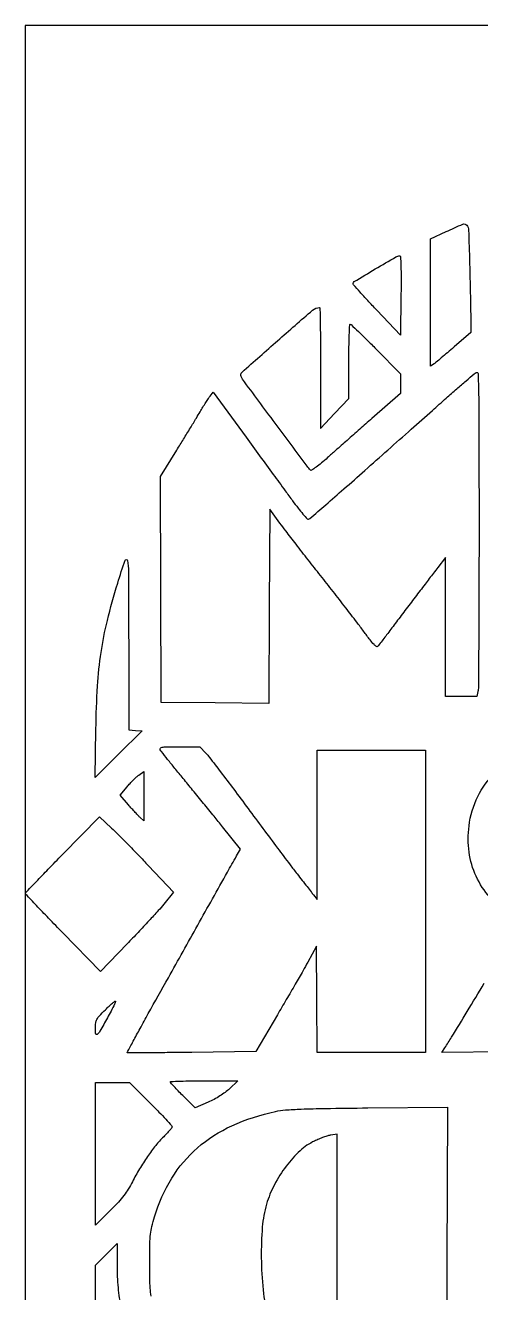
# Model space of a CAD drawing. Header units: millimetres. Extents: x 7 to 202, y 10 to 284.
# Drawn here: x 107.5 to 123.19, y 240.38 to 284 of the extents above; entities that cross this region are included whole.
import ezdxf

# ---------------------------------------------------------------- set-up
doc = ezdxf.new("R2010")
doc.units = ezdxf.units.MM
doc.layers.add('CUT', color=1, linetype='Continuous')
doc.layers.add('ENGRAVE', color=7, linetype='Continuous')

msp = doc.modelspace()

# ---------------------------------------------------------------- linework, layer by layer
at = {"layer": 'CUT'}
msp.add_lwpolyline([(107.5, 224), (147.5, 224), (147.5, 284), (107.5, 284)], close=True, dxfattribs=at)
at = {"layer": 'ENGRAVE', "extrusion": (0, 0, -1)}
for points in [[(-122.807, 275.831, 0.000888), (-122.821, 275.262, 0.000929), (-122.834, 274.701, 0.000891), (-122.843, 274.217, 0.004119), (-122.845, 273.937), (-122.845, 273.433), (-122.272, 272.933, 0.001834), (-122.044, 272.735, 0.002362), (-121.833, 272.556, 0.001801), (-121.655, 272.407, 0.020597), (-121.582, 272.351), (-121.466, 272.269), (-121.466, 274.46), (-121.466, 276.651), (-121.997, 276.9, 0.009765), (-122.577, 277.158, 0.343001), (-122.711, 277.122, 0.154319), (-122.772, 276.951, 0.002097)], [(-120.443, 274.705), (-120.427, 273.342), (-119.61, 274.198, 0.003242), (-119.297, 274.531, 0.005118), (-119.033, 274.82, 0.00151), (-118.808, 275.074, 0.182549), (-118.793, 275.114, 0.26344), (-118.831, 275.18, 0.001145), (-119.558, 275.615, 0.001885), (-120.27, 276.033, 0.132651), (-120.401, 276.069, 0.401426), (-120.429, 276.043, 0.003454), (-120.441, 275.724, 0.007886), (-120.447, 275.303, 0.002841)], [(-117.672, 272.207), (-117.672, 270.127), (-118.158, 270.641), (-118.644, 271.155), (-118.647, 272.434, 0.003341), (-118.651, 272.924, 0.005567), (-118.662, 273.337, 0.001244), (-118.676, 273.695, 0.401732), (-118.695, 273.713, 0.192179), (-118.726, 273.7, 0.000922), (-118.975, 273.462, 0.004041), (-119.259, 273.187, 0.002523), (-119.586, 272.861), (-120.431, 272.009), (-120.431, 271.668), (-120.43, 271.328), (-119.441, 270.466, -0.000655), (-119.022, 270.1, -0.000565), (-118.584, 269.715, -0.000569), (-118.187, 269.365, -0.001652), (-117.914, 269.122, 0.00876), (-117.7, 268.938, 0.015421), (-117.517, 268.794, 0.00951), (-117.365, 268.687, 0.361851), (-117.327, 268.691, 0.034406), (-117.207, 268.83, 0.000172), (-116.106, 270.31, 0.000096), (-114.984, 271.82, 0.062456), (-114.933, 271.911, 0.318253), (-114.969, 272.066, 0.001718), (-116.191, 273.147, 0.002412), (-117.399, 274.198, 0.179713), (-117.638, 274.287, 0.409091), (-117.652, 274.274, 0.000267), (-117.662, 273.676, 0.002572), (-117.67, 273.005, 0.001542)], [(-123.132, 266.682, 0.000619), (-123.13, 264.589, 0.000983), (-123.122, 262.797, 0.000198), (-123.111, 261.219, 0.047585), (-123.096, 261.076), (-123.06, 260.897), (-122.522, 260.897), (-121.983, 260.897), (-121.983, 263.292), (-121.983, 265.687), (-121.716, 265.346, -0.002671), (-121.563, 265.148, -0.000455), (-121.273, 264.768, -0.000496), (-120.933, 264.322, -0.000442), (-120.581, 263.857, 0.000071), (-120.244, 263.412, 0.000108), (-119.95, 263.024, 0.000041), (-119.697, 262.69, 0.002574), (-119.652, 262.631, 0.386706), (-119.601, 262.622, 0.060302), (-119.514, 262.693, 0.027861), (-119.38, 262.849, 0.005315), (-119.156, 263.147, -0.005072), (-118.92, 263.461, -0.001365), (-118.54, 263.955, -0.001382), (-118.105, 264.514, -0.00143), (-117.672, 265.063, 0.001321), (-117.245, 265.605, 0.001394), (-116.829, 266.139, 0.001331), (-116.472, 266.602, 0.006311), (-116.272, 266.87), (-115.92, 267.354), (-115.905, 264.01), (-115.89, 260.665), (-114.037, 260.68), (-112.184, 260.695), (-112.169, 264.585), (-112.154, 268.474), (-112.719, 269.384, -0.001101), (-112.953, 269.761, -0.001063), (-113.187, 270.145, -0.00105), (-113.393, 270.483, -0.003894), (-113.52, 270.698, 0.00505), (-113.618, 270.863, 0.005266), (-113.719, 271.024, 0.005075), (-113.808, 271.161, 0.02295), (-113.865, 271.238), (-113.973, 271.372), (-115.105, 269.827, 0.000012), (-115.573, 269.188, 0.000012), (-116.043, 268.545, 0.000012), (-116.455, 267.982, 0.000046), (-116.71, 267.634, -0.007456), (-116.897, 267.387, -0.011765), (-117.065, 267.181, -0.005837), (-117.21, 267.015, -0.272343), (-117.252, 267.002, -0.12221), (-117.3, 267.026, -0.000336), (-117.852, 267.502, -0.002003), (-118.474, 268.044, -0.001245), (-119.199, 268.684, -0.000007), (-119.987, 269.382, -0.000006), (-120.799, 270.102, -0.000006), (-121.524, 270.746, -0.00002), (-122.005, 271.172, 0.001814), (-122.367, 271.491, 0.00265), (-122.689, 271.769, 0.001291), (-122.964, 272.003, 0.046858), (-123.032, 272.051, 0.561843), (-123.098, 272.014, 0.004947), (-123.118, 271.318, 0.004366), (-123.13, 270.085, 0.000317)], [(-111.061, 262.811), (-111.063, 259.754), (-111.294, 259.736), (-111.526, 259.718), (-110.714, 258.914), (-109.903, 258.109), (-109.932, 259.776, 0.010539), (-109.99, 261.265, 0.022046), (-110.11, 262.418, 0.0234), (-110.326, 263.512, 0.013545), (-110.682, 264.805, 0.009793), (-110.938, 265.589, 0.767648), (-111.02, 265.583, 0.04622), (-111.056, 265.206, 0.000592)], [(-113.716, 258.957, 0.025611), (-113.847, 258.804, 0.001426), (-114.229, 258.307, 0.002198), (-114.68, 257.711, 0.001607), (-115.175, 257.046, -0.000881), (-115.687, 256.356, -0.000952), (-116.188, 255.686, -0.000896), (-116.621, 255.113, -0.004597), (-116.864, 254.797, 0.000372), (-117.04, 254.573, 0.00042), (-117.208, 254.358, 0.000383), (-117.351, 254.175, 0.002298), (-117.425, 254.079), (-117.551, 253.914), (-117.554, 256.486), (-117.557, 259.057), (-119.425, 259.057), (-121.293, 259.057), (-121.293, 253.856), (-121.293, 248.655), (-119.426, 248.655), (-117.559, 248.655), (-117.544, 250.48), (-117.529, 252.305), (-117.23, 251.759, 0.004562), (-117.068, 251.467, 0.001186), (-116.8, 251.002, 0.001205), (-116.493, 250.472, 0.001231), (-116.186, 249.948), (-115.44, 248.684), (-113.237, 248.655, 0.000508), (-112.391, 248.645, 0.000836), (-111.675, 248.638, 0.000057), (-111.032, 248.633, 0.129411), (-111.013, 248.638, 0.4096), (-111.01, 248.651, 0.000242), (-111.218, 249.039, 0.002451), (-111.454, 249.474, 0.00147), (-111.738, 249.988, 0.000525), (-112.428, 251.223, 0.000175), (-113.44, 253.031, 0.0001), (-114.462, 254.853, 0.001957), (-114.779, 255.413), (-114.913, 255.648), (-114.294, 256.419, -0.001228), (-114.005, 256.778, -0.000636), (-113.641, 257.225, -0.000632), (-113.266, 257.683, -0.000962), (-112.939, 258.08, 0.001758), (-112.653, 258.429, 0.002546), (-112.403, 258.739, 0.001297), (-112.193, 259.004, 0.042371), (-112.148, 259.072, 0.304121), (-112.153, 259.125, 0.186114), (-112.21, 259.157, 0.035506), (-112.369, 259.17, 0.002658), (-112.802, 259.172), (-113.511, 259.172)], [(-111.58, 257.472), (-111.58, 256.626), (-111.459, 256.735, 0.018203), (-111.394, 256.798, 0.004089), (-111.289, 256.91, 0.004235), (-111.17, 257.041, 0.00409), (-111.051, 257.175), (-110.765, 257.505), (-111.005, 257.793, 0.012021), (-111.11, 257.911, 0.010501), (-111.224, 258.031, 0.010616), (-111.333, 258.134, 0.030618), (-111.413, 258.199), (-111.58, 258.318)], [(-110.472, 256.374, 0.007341), (-110.687, 256.165, 0.002068), (-111.017, 255.831, 0.002084), (-111.387, 255.45, 0.002197), (-111.748, 255.074), (-112.609, 254.164), (-112.27, 253.752, 0.011848), (-112.081, 253.533, 0.002915), (-111.759, 253.182, 0.002983), (-111.386, 252.784, 0.002979), (-111.009, 252.391), (-110.087, 251.443), (-108.795, 252.764, 0.001175), (-108.3, 253.274, 0.001918), (-107.882, 253.708, 0.000223), (-107.512, 254.097, 0.180337), (-107.502, 254.121, 0.204607), (-107.511, 254.145, 0.000253), (-107.876, 254.529, 0.002143), (-108.289, 254.958, 0.00131), (-108.779, 255.461), (-110.057, 256.766)], [(-110.603, 250.413, 0.122214), (-110.578, 250.311, 0.002487), (-110.326, 249.84, 0.003084), (-110.073, 249.379, 0.092599), (-109.988, 249.278, 0.191246), (-109.953, 249.266, 0.303897), (-109.929, 249.285, 0.072714), (-109.917, 249.352, 0.009302), (-109.914, 249.498, 0.032632), (-109.925, 249.673, 0.094027), (-109.963, 249.788, 0.062459), (-110.049, 249.906, 0.008912), (-110.259, 250.121, 0.006708), (-110.391, 250.248, 0.012461), (-110.502, 250.347, 0.008718), (-110.59, 250.42, 0.626742)], [(-111.826, 246.887, 0.003749), (-112.106, 246.602, 0.005884), (-112.342, 246.352, 0.001943), (-112.542, 246.134, 0.186618), (-112.557, 246.095, 0.16701), (-112.545, 246.06, 0.009561), (-112.472, 245.969, 0.013742), (-112.379, 245.864, 0.009599), (-112.268, 245.751, -0.028237), (-111.992, 245.447, -0.018235), (-111.707, 245.068, -0.017362), (-111.433, 244.643, -0.01747), (-111.19, 244.201, 0.0208), (-111.049, 243.949, 0.026642), (-110.897, 243.73, 0.022816), (-110.705, 243.504, 0.010391), (-110.436, 243.225), (-109.914, 242.709), (-109.914, 245.165), (-109.914, 247.621), (-110.504, 247.621), (-111.094, 247.621)], [(-114.537, 247.403, 0.027613), (-114.387, 247.278, 0.01889), (-114.204, 247.153, 0.018243), (-114.004, 247.036, 0.019602), (-113.8, 246.937), (-113.353, 246.742), (-112.927, 247.165, 0.004909), (-112.763, 247.331, 0.007567), (-112.625, 247.478, 0.003155), (-112.511, 247.605, 0.183578), (-112.5, 247.634, 0.401934), (-112.517, 247.652, 0.001433), (-112.842, 247.664, 0.005978), (-113.218, 247.674, 0.003587), (-113.664, 247.676), (-114.828, 247.674)], [(-117.464, 245.604, -0.075722), (-116.972, 245.271, -0.043296), (-116.489, 244.738, -0.041638), (-116.08, 244.097, -0.049509), (-115.811, 243.432, -0.051988), (-115.666, 242.645, -0.022677), (-115.631, 241.581, -0.022636), (-115.695, 240.478, -0.036384), (-115.859, 239.551, -0.048105), (-116.205, 238.588, -0.06921), (-116.7, 237.831, -0.078582), (-117.326, 237.306, -0.088266), (-118.06, 237.027), (-118.247, 236.991), (-118.247, 241.418), (-118.247, 245.844), (-118.032, 245.808, -0.033171), (-117.925, 245.783, -0.01177), (-117.776, 245.734, -0.011621), (-117.614, 245.671, -0.013419)], [(-110.661, 241.318, -0.022865), (-110.696, 240.553, -0.030043), (-110.801, 239.862, -0.030894), (-110.986, 239.205, -0.026589), (-111.258, 238.54), (-111.407, 238.224), (-111.407, 235.365), (-111.408, 232.506), (-114.326, 232.506), (-117.243, 232.506), (-118.017, 231.73), (-118.792, 230.954), (-114.353, 230.954), (-109.914, 230.954), (-109.914, 236.142), (-109.914, 241.331), (-110.287, 241.701), (-110.661, 242.071)]]:
    msp.add_lwpolyline(points, format="xyb", close=True, dxfattribs=at)
for points in [[(-123.512, 253.988, 0.074378), (-123.033, 254.715, 0.075379), (-122.792, 255.543, 0.064779), (-122.789, 256.45, 0.080887), (-123.088, 257.463, 0.098346), (-123.681, 258.253, 0.090096)], [(-124.026, 248.669), (-121.854, 248.654), (-121.958, 248.813, -0.008471), (-122.188, 249.176, -0.00084), (-122.724, 250.057, -0.001142), (-123.313, 251.035, -0.001422)], [(-111.836, 240.259, 0.021002), (-111.805, 240.534, 0.014339), (-111.789, 240.895, 0.004344), (-111.786, 241.443, 0.003747), (-111.793, 242.067, 0.021299), (-111.813, 242.398, 0.032102), (-111.858, 242.664, 0.016037), (-111.947, 242.994, 0.063553), (-112.545, 244.322, 0.076524), (-113.428, 245.366, 0.073288), (-114.618, 246.128, 0.052479), (-116.121, 246.623, 0.034263), (-116.462, 246.672, 0.009661), (-116.999, 246.703, 0.005813), (-117.832, 246.725, 0.001207), (-119.296, 246.742), (-122.041, 246.768), (-122.026, 241.433), (-122.011, 236.098)]]:
    msp.add_lwpolyline(points, format="xyb", dxfattribs=at)

doc.saveas('drawing.dxf')
